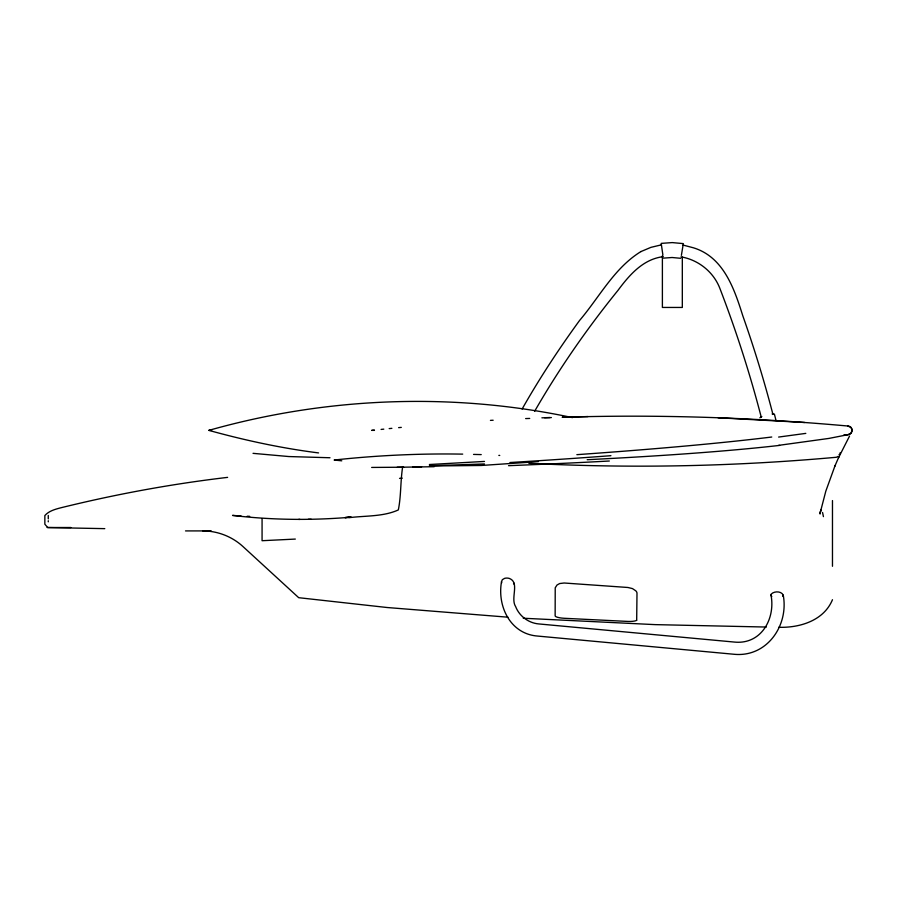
<?xml version="1.0" encoding="UTF-8"?>
<svg xmlns="http://www.w3.org/2000/svg" width="897" height="897" viewBox="0 0 897 897"><rect width="100%" height="100%" fill="white"/><g stroke="black" fill="none" stroke-linecap="round" stroke-linejoin="round"><path stroke-width="1.35" d="M402.63 467.001C400.376 481.297 401.194 495.794 398.335 509.922C383.221 516.851 365.135 515.607 348.798 517.715M587.961 416.567L562.206 417.273C657.501 414.302 752.942 417.464 847.889 426.019C853.159 426.075 853.451 434.327 848.17 434.664M820.351 512.456L820.822 509.922L820.037 514.015L820.486 511.525M852.15 430.369L850.928 433.296L847.889 434.697L828.906 438.42L778.618 445.361M681.384 255.365L683.323 243.614L672.268 242.594L661.201 243.379L662.905 255.174M771.812 596.539A7.109 3.375 1.4 0 1 771.207 594.139C774.044 590.966 781.433 590.966 783.249 595.182C788.9 625.714 766.711 657.591 733.97 654.261L537.348 636.04C510.348 633.865 497.095 606.316 501.513 581.682L502.342 579.686L504.585 578.374A5.371 3.139 5.8 0 1 509.227 578.397C520.148 582.377 510.124 598.198 515.64 606.596C519.307 616.172 528.669 623.101 538.862 623.942L734.688 642.095C761.239 644.607 775.625 618.762 770.994 594.946M513.566 583.891L513.779 582.837M820.699 510.853L825.812 491.164L835.107 465.509M783.249 595.182L782.789 596.359M834.737 466.406L838.852 456.965M838.471 457.862L849.549 436.065M522.11 409.054C539.467 378.411 558.842 348.933 579.574 320.476C599.364 297.221 614.333 267.889 640.94 251.575L641.041 251.541M534.601 411.342C559.033 368.846 587.087 328.47 617.955 290.404C629.391 274.964 643.149 259.065 663.253 256.665M759.86 417.8L761.845 416.556M832.472 599.712C823.749 620.78 799.653 627.934 778.686 627.295M636.679 620.298L636.993 593.309A11.493 5.449 2.6 0 0 635.782 590.82L632.475 588.6L627.967 587.49L564.168 583.005L559.661 583.543L557.003 585.035L555.221 587.827L555.142 615.813A9.25 1.973 3 0 0 564.168 618.28L627.967 621.43A8.992 1.917 2.2 0 0 636.657 620.298M838.269 456.394L836.385 457.268C734.172 466.485 631.32 468.615 528.838 463.289M538.48 461.607L481.229 465.476L430.616 465.992M839.648 454.375L839.031 454.577M640.94 251.575L650.953 247.348L661.459 244.836M318.57 452.918C281.49 448.242 244.87 440.326 208.844 430.369C326.676 396.979 452.626 392.09 572.477 417.621M778.618 437.063L805.809 433.386M227.614 477.372C171.45 483.965 115.713 494.247 60.817 507.792C55.065 509.294 48.931 510.954 44.85 515.551L44.85 524.207L47.743 527.548M374.352 430.1L371.661 430.369L374.464 430.369M381.09 429.416L383.793 429.147M389.175 428.598L391.877 428.34M398.616 427.645L401.307 427.387M843.83 435.034L847.889 434.697M663.511 258.123L672.111 257.506L680.688 258.302M772.126 413.943L774.403 414.111L776.017 420.536M399.546 478.37L402.305 478.179M351.321 517.165C311.797 520.529 271.948 520.125 232.547 515.405L241.114 515.999M490.446 420.379L493.159 420.245M295.326 539.075L262.07 540.712L262.07 518.567M484.481 461.428L429.428 464.511L430.067 465.151L429.428 465.801L484.481 463.951M525.642 418.574L529.701 418.439M541.889 417.823L551.375 417.576M434.204 466.709L397.18 467.281M544.591 417.699L550.018 417.553M329.984 457.75L288.856 456.551L253.044 453.344M462.706 454.106L461.798 454.117C419.168 453.389 376.516 455.418 334.133 460.038L341.779 460.811M308.299 519.307L311.203 519.285M298.69 519.397L299.946 519.397M371.661 467.438L403.639 467.214M208.844 430.369L211.636 430.369M47.115 527.514L70.841 527.514M185.522 530.912L211.199 530.912M412.788 466.732L416.544 466.743M481.229 454.6L473.549 454.409M413.214 466.754L421.612 466.821M48.27 527.559L104.792 528.647M766.374 627.048L655.191 624.626L523.243 618.235M498.833 455.407L499.741 455.429M202.8 530.912C217.523 530.889 232.144 536.574 242.975 546.553L298.701 597.694L387.134 607.516L507.937 617.192M247.247 516.246L249.702 516.347M718.071 417.755L804.676 422.487M847.889 426.041L850.928 427.443L852.004 429.315M683.021 245.06L693.527 247.83C723.621 257.058 734.307 288.834 742.794 315.778C754.242 348.238 764.311 381.169 772.956 414.481M680.991 256.856C697.978 259.738 713.182 271.488 719.697 287.937C736.022 330.264 749.937 373.522 761.318 417.43M822.571 512.512L823.424 516.627M501.513 581.682L501.726 582.781M832.472 500.571L832.472 566.287M682.314 257.103L682.314 307.447L662.39 307.447L662.39 255.791M48.27 515.461L48.27 518.858M48.27 520.753L48.27 521.83M840.097 452.75A1.166 1.166 0 0 1 840.097 453.927M771.745 437.018A1212.968 58.316 -0.9 0 1 576.861 454.667M610.924 455.687A1201.576 62.689 -0.6 0 1 509.956 462.527M779.605 445.394A1212.968 68.351 0.9 0 1 587.187 459.713M609.343 461.013A1201.576 66.647 0.8 0 1 508.532 465.678M345.076 517.603L350.548 517.12L345.076 517.603"/></g></svg>
